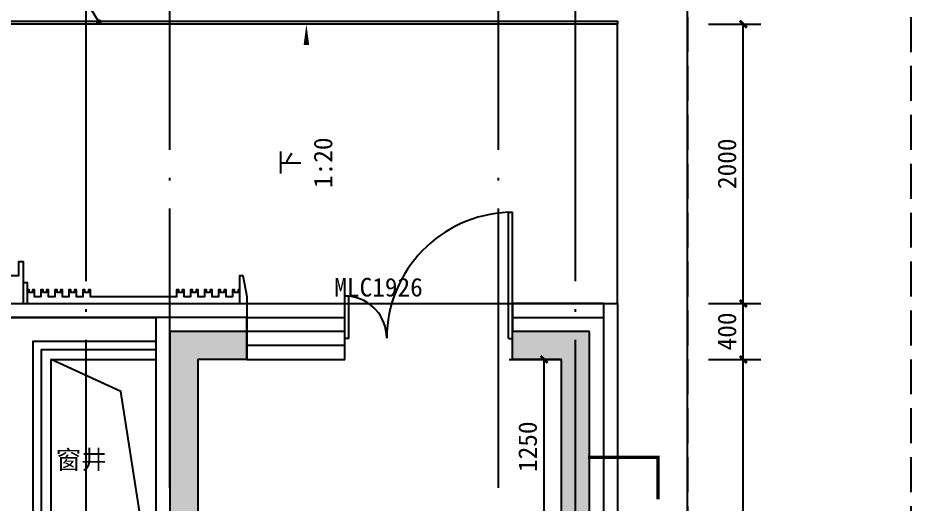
# Model space of a CAD drawing. Extents: x -10817 to 167545, y 26551 to 157048.
# Drawn here: x 29746 to 36133, y 125837 to 129318 of the extents above; entities that cross this region are included whole.
import ezdxf
from ezdxf.xclip import XClip

# ---------------------------------------------------------------- set-up
doc = ezdxf.new("R2010")
doc.units = 0
doc.header["$LTSCALE"] = 1000
doc.header["$MEASUREMENT"] = 0
doc.header["$XCLIPFRAME"] = 0
doc.linetypes.add('DASH', pattern=[0.35, 0.25, -0.1])
doc.linetypes.add('DOTE', pattern=[2.42, 2, -0.2, 0.02, -0.2])
doc.layers.get('Defpoints').update_dxf_attribs({"color": 30, "linetype": 'DASH'})
for name, color, linetype in [('125-北侧门头$0$125-北侧门头$0$A-00-HX-113-wall-01Y$0$HRAL', 31, 'Continuous'), ('125-北侧门头$0$125-北侧门头$0$A-DRAN-SYMB', 243, 'Continuous'), ('125-北侧门头$0$125-北侧门头$0$A-FLOR-UNDR', 177, 'Continuous'), ('125-北侧门头$0$125-北侧门头$0$造甲村-建筑200户型底图$0$A-FURN', 8, 'Continuous'), ('125-核心筒-首层南入$0$A-COLU-CONC-HATC', 204, 'Continuous'), ('125-核心筒-首层南入$0$A-DOOR', 51, 'Continuous'), ('125-核心筒-首层南入$0$A-FLOR-HRAL', 71, 'Continuous'), ('125-核心筒-首层南入$0$A-WALL-CONC', 9, 'Continuous'), ('125-核心筒-首层南入$0$A-WALL-INSL', 241, 'Continuous'), ('A-ANNO-DIMS', 3, 'Continuous'), ('A-ANNO-DOTE', 10, 'DOTE'), ('A-ANNO-NOTE', 3, 'Continuous'), ('A-ANNO-SYMB', 3, 'Continuous'), ('A-ANNO-TEXT', 7, 'Continuous')]:
    doc.layers.add(name, color=color, linetype=linetype)
doc.styles.add('_TCH_DIM', font='')
doc.styles.add('_TCH_DIM_T3', font='')
doc.styles.get("Standard").update_dxf_attribs({"font": ''})
doc.styles.get('_TCH_DIM').set_extended_font_data('SimSun')
doc.styles.get('_TCH_DIM_T3').set_extended_font_data('SimSun')
doc.styles.get('Standard').set_extended_font_data('SimSun')
doc.dimstyles.new('_TCH_ARCH&&50', dxfattribs={"dimtxt": 132.911392, "dimasz": 50, "dimexe": 125, "dimexo": 150, "dimgap": 50, "dimtad": 1, "dimdec": 0, "dimzin": 0, "dimdsep": 46, "dimtxsty": '_TCH_DIM_T3', "dimblk": 'ARCHTICK', "dimcen": 0.09, "dimclrt": 7, "dimazin": 2, "dimtfac": 1, "dimtdec": 0, "dimtix": 1, "dimtmove": 2, "dimatfit": 3, "dimfxl": 50, "dimtolj": 1, "dimtzin": 0, "dimarcsym": 0})

# ---------------------------------------------------------------- blocks, each defined once
blk = doc.blocks.new('125-北侧门头$0$125-北侧门头$0$DDDA$C0A4D4CDB')
at = {"color": 0}
for p, q in [((193.3, 556.5), (117.4, 469)), ((193.3, 556.5), (269.2, 469)), ((117.4, 469), (166.5, 480.6)), ((166.5, 480.6), (166.5, 426.2)), ((166.5, 426.2), (193.3, 459.5)), ((220.1, 426.2), (193.3, 459.5)), ((220.1, 480.6), (220.1, 426.2)), ((269.2, 469), (220.1, 480.6)), ((75.1, 408.7), (311.5, 408.7)), ((0, 0), (0, 370)), ((0, 370), (995, 370)), ((995, 370), (995, 0)), ((995, 0), (0, 0)), ((995, 57.2), (1037.4, 57.2)), ((1037.4, 20.2), (995, 20.2)), ((1037.4, 57.2), (1037.4, 20.2))]:
    blk.add_line(p, q, dxfattribs=at)
for centre, start_param, end_param in [((75.1, 370), 0.785398, 2.356194), ((311.5, 370), 5.497787, 7.068583)]:
    blk.add_ellipse(centre, major_axis=(27.3, 27.3), ratio=1, start_param=start_param, end_param=end_param, dxfattribs=at)
blk = doc.blocks.new('125-北侧门头')
at = {"layer": '125-北侧门头$0$125-北侧门头$0$A-DRAN-SYMB'}
h = blk.add_hatch(dxfattribs=at)
h.set_pattern_fill('ANSI31', color=256, scale=5, angle=270, style=0)
h.set_pattern_definition([(315, (-58418.732, -6432.753), (5.6126601, 5.6126601), [])])
edge = h.paths.add_edge_path()
edge.add_arc((3900, -1850), 25, 0, 360)
at = {"layer": '125-北侧门头$0$125-北侧门头$0$A-00-HX-113-wall-01Y$0$HRAL'}
for points in [[(4150, 2300), (4150, 2320), (-300, 2320), (-300, 2300)], [(2400, 300), (2400, 500), (2380, 500), (2350, 350), (2350, 300)], [(3920, 400), (3910, 400), (3910, 380), (3880, 380), (3880, 400), (3870, 400), (3870, 350), (3820, 350), (3820, 400), (3810, 400), (3810, 380), (3780, 380), (3780, 400), (3770, 400), (3770, 350), (3720, 350), (3720, 400), (3710, 400), (3710, 380), (3680, 380), (3680, 400), (3670, 400), (3670, 350), (3620, 350), (3620, 400), (3610, 400), (3610, 380), (3580, 380), (3580, 400), (3570, 400), (3570, 350), (3520, 350), (3520, 400), (3510, 400), (3510, 380), (3480, 380), (3480, 400), (3470, 400), (3470, 350), (2850, 350), (2850, 400), (2840, 400), (2840, 380), (2810, 380), (2810, 400), (2800, 400), (2800, 350), (2750, 350), (2750, 400), (2740, 400), (2740, 380), (2710, 380), (2710, 400), (2700, 400), (2700, 350), (2650, 350), (2650, 400), (2640, 400), (2640, 380), (2610, 380), (2610, 400), (2600, 400), (2600, 350), (2550, 350), (2550, 400), (2540, 400), (2540, 380), (2510, 380), (2510, 400), (2500, 400), (2500, 350), (2450, 350), (2450, 400), (2440, 400), (2440, 380), (2410, 380), (2410, 400), (2400, 400)], [(-200, 300), (-300, 300), (-300, -1800)], [(-200.7, 300), (450, 300), (450, 200), (-200.7, 200)], [(-200.7, 300), (-200.7, 200)], [(4048.5, -100), (4148.7, -100), (4148.7, 300), (2350, 300), (2350, 200), (4048.5, 200), (4048.5, 200), (4048.5, -100)], [(4148.7, -100), (4148.7, -1650)], [(2999.3, -1750), (4048.5, -1750), (4048.5, -2050), (4148.7, -2050), (4148.7, -1650), (2999.3, -1650)], [(-450, -1850), (-450, -1850), (-450, -1830), (-300, -1800), (-300, -1800)], [(-450, -1850), (-450, -1860), (-430, -1860), (-430, -1890), (-450, -1890), (-450, -1900), (-400, -1900), (-400, -1950), (-450, -1950), (-450, -1960), (-430, -1960), (-430, -1990), (-450, -1990), (-450, -2000), (-400, -2000), (-400, -2050), (-450, -2050)], [(-450, -2050), (-450, -2060), (-430, -2060), (-430, -2090), (-450, -2090), (-450, -2100), (-400, -2100), (-400, -2150), (-450, -2150), (-450, -2160), (-430, -2160), (-430, -2190), (-450, -2190), (-450, -2200), (-400, -2200), (-400, -2250), (-450, -2250), (-450, -2260), (-430, -2260), (-430, -2290), (-450, -2290), (-450, -2300), (-400, -2300), (-400, -2350), (-450, -2350), (-450, -2360), (-430, -2360), (-430, -2390), (-450, -2390), (-450, -2400), (-400, -2400), (-400, -2450), (-450, -2450), (-450, -2460), (-430, -2460), (-430, -2490), (-450, -2490), (-450, -2500), (-400, -2500), (-400, -2550), (-450, -2550)], [(4148.7, -2050), (4148.7, -3100)], [(-450, -2550), (-450, -2560), (-430, -2560), (-430, -2590), (-450, -2590), (-450, -2600), (-400, -2600), (-400, -2650), (-450, -2650), (-450, -2660), (-430, -2660), (-430, -2690), (-450, -2690), (-450, -2700), (-400, -2700), (-400, -2750), (-450, -2750), (-450, -2760), (-430, -2760), (-430, -2790), (-450, -2790), (-450, -2800)], [(-450, -2800), (-400, -2800), (-400, -3400)], [(4048.5, -3400), (4048.5, -3100), (4148.7, -3100), (4148.7, -3400)]]:
    blk.add_lwpolyline(points, dxfattribs=at)
for points in [[(-300, 2300), (4150, 2300), (4150, 300), (-300, 300)], [(4148.7, -180), (4148.7, -150), (4098.7, -150), (4098.6, -180)], [(4148.7, -280), (4148.7, -250), (4098.7, -250), (4098.6, -280)], [(4148.7, -380), (4148.7, -350), (4098.7, -350), (4098.6, -380)], [(4148.7, -480), (4148.7, -450), (4098.7, -450), (4098.6, -480)], [(4148.7, -580), (4148.7, -550), (4098.7, -550), (4098.6, -580)], [(4148.7, -680), (4148.7, -650), (4098.7, -650), (4098.6, -680)], [(4148.7, -780), (4148.7, -750), (4098.7, -750), (4098.6, -780)], [(4148.7, -880), (4148.7, -850), (4098.7, -850), (4098.6, -880)], [(4148.7, -980), (4148.7, -950), (4098.7, -950), (4098.6, -980)], [(4148.7, -1080), (4148.7, -1050), (4098.7, -1050), (4098.6, -1080)], [(4148.7, -1180), (4148.7, -1150), (4098.7, -1150), (4098.6, -1180)], [(4148.7, -1280), (4148.7, -1250), (4098.7, -1250), (4098.6, -1280)], [(4148.7, -1380), (4148.7, -1350), (4098.7, -1350), (4098.6, -1380)], [(4148.7, -1480), (4148.7, -1450), (4098.7, -1450), (4098.6, -1480)], [(4148.7, -1580), (4148.7, -1550), (4098.7, -1550), (4098.6, -1580)], [(4148.7, -2130), (4148.7, -2100), (4098.7, -2100), (4098.6, -2130)], [(4148.7, -2230), (4148.7, -2200), (4098.7, -2200), (4098.6, -2230)], [(4148.7, -2330), (4148.7, -2300), (4098.7, -2300), (4098.6, -2330)], [(4148.7, -2430), (4148.7, -2400), (4098.7, -2400), (4098.6, -2430)], [(4148.7, -2530), (4148.7, -2500), (4098.7, -2500), (4098.6, -2530)], [(4148.7, -2630), (4148.7, -2600), (4098.7, -2600), (4098.6, -2630)], [(4148.7, -2730), (4148.7, -2700), (4098.7, -2700), (4098.6, -2730)], [(4148.7, -2830), (4148.7, -2800), (4098.7, -2800), (4098.6, -2830)], [(4148.7, -2930), (4148.7, -2900), (4098.7, -2900), (4098.6, -2930)], [(4148.7, -3030), (4148.7, -3000), (4098.7, -3000), (4098.6, -3030)]]:
    blk.add_lwpolyline(points, close=True, dxfattribs=at)
at = {"layer": '125-北侧门头$0$125-北侧门头$0$A-00-HX-113-wall-01Y$0$HRAL', "elevation": 0}
for points in [[(4150, 300), (4150, 600), (4120, 600), (4120, 500), (3980, 500), (3980, 600), (3950, 600), (3950, 300), (3920, 300)], [(3950, 450), (3920, 450), (3920, 300)]]:
    blk.add_lwpolyline(points, dxfattribs=at)
at = {"layer": '125-北侧门头$0$125-北侧门头$0$A-DRAN-SYMB'}
blk.add_circle((3900, -1850), 25, dxfattribs=at)
at = {"layer": '125-北侧门头$0$125-北侧门头$0$A-FLOR-UNDR'}
for points in [[(3000, -1650), (4048.5, -1650), (4048.5, 200), (3000, 200)], [(3000, -1650), (3748.5, -1650), (3748.5, -100), (3000, -100)]]:
    blk.add_lwpolyline(points, close=True, dxfattribs=at)
blk.add_lwpolyline([(2999.3, -1950), (3252.2, -329.7), (3748.5, -100)], dxfattribs=at)
at = {"layer": '125-北侧门头$0$125-北侧门头$0$造甲村-建筑200户型底图$0$A-FURN', "ltscale": 0.1, "extrusion": (0, 0, -1), "xscale": -1, "zscale": -1, "rotation": 90}
blk.add_blockref('125-北侧门头$0$125-北侧门头$0$DDDA$C0A4D4CDB', (-3329.7, -1858.4), dxfattribs=at)
blk = doc.blocks.new('125-核心筒-首层南入$0$$DorLib2D$00000225')
at = {"color": 0}
for p, q in [((0.475, -0.0014), (0.475, 0.7521)), ((0.475, 0.7521), (0.5, 0.7521)), ((0.5, -0.0014), (0.5, 0.7521)), ((-0.5, 0), (-0.5, 0.252)), ((-0.475, 0.252), (-0.5, 0.252)), ((-0.475, 0), (-0.475, 0.252)), ((-0.475, 0), (-0.5, 0)), ((0.475, -0.0014), (0.5, -0.0014))]:
    blk.add_line(p, q, dxfattribs=at)
for centre, radius, start, end in [((0.5046, -0.0019), 0.7546, 92.2493, 179.7238), ((-0.5008, 0.0026), 0.2508, 359.7899, 84.0974)]:
    blk.add_arc(centre, radius, start, end, dxfattribs=at)
blk = doc.blocks.new('125-核心筒-首层南入$0$$WINLIB2D$00000001')
at = {"color": 0}
for points in [[(-0.5, 0.5), (-0.5, -0.5)], [(-0.5, 0.5), (0.5, 0.5)], [(0.5, -0.5), (0.5, 0.5)], [(0.5, 0.1667), (-0.5, 0.1667)], [(0.5, -0.1667), (-0.5, -0.1667)], [(-0.5, -0.5), (0.5, -0.5)]]:
    blk.add_lwpolyline(points, dxfattribs=at)
blk = doc.blocks.new('125-核心筒-首层南入')
at = {"layer": '125-核心筒-首层南入$0$A-COLU-CONC-HATC'}
for points in [[(-1850, 10800), (-1650, 10600), (-1300, 10600), (-1300, 10800)], [(-1850, 7800), (-1650, 7800), (-1650, 10600), (-1850, 10800)], [(600, 10800), (600, 10600), (950, 10600), (1150, 10800)], [(950, 7800), (1150, 7800), (1150, 10800), (950, 10600)]]:
    blk.add_hatch(color=256, dxfattribs=at).paths.add_polyline_path(points)
at = {"layer": '125-核心筒-首层南入$0$A-FLOR-HRAL'}
for points in [[(2128.5, 9050), (2128.5, 10730), (1250, 10730)], [(2068.5, 9050), (2068.5, 10670), (1250, 10670)]]:
    blk.add_lwpolyline(points, dxfattribs=at)
at = {"layer": '125-核心筒-首层南入$0$A-WALL-CONC'}
for p, q in [((-1850, 10800), (-1300, 10800)), ((-1850, 7800), (-1850, 10800)), ((-1300, 10600), (-1300, 10800)), ((600, 10600), (600, 10800)), ((600, 10800), (1150, 10800)), ((1150, 10800), (1150, 7800)), ((-1650, 10600), (-1300, 10600)), ((-1650, 7800), (-1650, 10600)), ((600, 10600), (950, 10600)), ((950, 10600), (950, 7800))]:
    blk.add_line(p, q, dxfattribs=at)
at = {"layer": '125-核心筒-首层南入$0$A-WALL-INSL'}
for p, q in [((-1300, 10900), (-1300, 10800)), ((600, 10900), (600, 10800))]:
    blk.add_line(p, q, dxfattribs=at)
for points in [[(-1300, 10800), (-1300, 10900), (-1950, 10900), (-1950, 7900), (-2150, 7900), (-2150, 7300), (-2650, 7300)], [(600, 10800), (600, 10900), (1250, 10900), (1250, 7900), (1450, 7900), (1450, 7300), (2400, 7300)]]:
    blk.add_lwpolyline(points, dxfattribs=at)
blk.add_blockref('125-北侧门头', (-1750, 10700))
at = {"layer": '125-核心筒-首层南入$0$A-DOOR', "zscale": 300}
for name, p, xscale, yscale in [('125-核心筒-首层南入$0$$DorLib2D$00000225', (-700, 10750), -1200, 1200), ('125-核心筒-首层南入$0$$WINLIB2D$00000001', (250, 10750), -700, 300)]:
    blk.add_blockref(name, p, dxfattribs=dict(at, xscale=xscale, yscale=yscale))
blk = doc.blocks.new('_ArchTick')
at = {"color": 0, "linetype": 'ByBlock', "const_width": 0.4}
blk.add_lwpolyline([(-0.5, -0.5), (0.5, 0.5)], dxfattribs=at)
blk = doc.blocks.new('*D3211')
at = {"layer": 'A-ANNO-DIMS', "color": 0, "lineweight": -2, "transparency": 16777216}
for p, q in [((33258.2, 126873.5), (33633.2, 126873.5)), ((33508.2, 125623.5), (33508.2, 126873.5)), ((33258.2, 125623.5), (33633.2, 125623.5))]:
    blk.add_line(p, q, dxfattribs=at)
at = {"layer": 'Defpoints', "color": 0, "transparency": 16777216}
for p in [(33108.2, 126873.5), (33508.2, 126873.5), (33108.2, 125623.5)]:
    blk.add_point(p, dxfattribs=at)
at = {"layer": 'A-ANNO-DIMS', "color": 0, "lineweight": -2, "transparency": 16777216, "xscale": 50, "yscale": 50, "zscale": 50}
for p, rotation in [((33508.2, 126873.5), 90), ((33508.2, 125623.5), 270)]:
    blk.add_blockref('_ArchTick', p, dxfattribs=dict(at, rotation=rotation))
at = {"layer": 'A-ANNO-DIMS', "color": 7, "transparency": 16777216, "insert": (33391.7, 126248.5), "char_height": 132.91, "attachment_point": 5, "rotation": 90, "style": '_TCH_DIM_T3'}
blk.add_mtext('\\A1;1250', dxfattribs=at)
blk = doc.blocks.new('*D3277')
at = {"layer": 'A-ANNO-DIMS', "color": 0, "lineweight": -2, "transparency": 16777216}
for p, q in [((34683.2, 126873.5), (35058.2, 126873.5)), ((34933.2, 123873.5), (34933.2, 126873.5)), ((34683.2, 123873.5), (35058.2, 123873.5))]:
    blk.add_line(p, q, dxfattribs=at)
at = {"layer": 'Defpoints', "color": 0, "transparency": 16777216}
for p in [(34533.2, 126873.5), (34933.2, 126873.5), (34533.2, 123873.5)]:
    blk.add_point(p, dxfattribs=at)
at = {"layer": 'A-ANNO-DIMS', "color": 0, "lineweight": -2, "transparency": 16777216, "xscale": 50, "yscale": 50, "zscale": 50}
for p, rotation in [((34933.2, 126873.5), 90), ((34933.2, 123873.5), 270)]:
    blk.add_blockref('_ArchTick', p, dxfattribs=dict(at, rotation=rotation))
at = {"layer": 'A-ANNO-DIMS', "color": 7, "transparency": 16777216, "insert": (34816.7, 125373.5), "char_height": 132.91, "attachment_point": 5, "rotation": 90, "style": '_TCH_DIM_T3'}
blk.add_mtext('\\A1;3000', dxfattribs=at)
blk = doc.blocks.new('*D3278')
at = {"layer": 'A-ANNO-DIMS', "color": 0, "lineweight": -2, "transparency": 16777216}
for p, q in [((34683.2, 127273.5), (35058.2, 127273.5)), ((34933.2, 126873.5), (34933.2, 127273.5)), ((34683.2, 126873.5), (35058.2, 126873.5))]:
    blk.add_line(p, q, dxfattribs=at)
at = {"layer": 'Defpoints', "color": 0, "transparency": 16777216}
for p in [(34533.2, 127273.5), (34933.2, 127273.5), (34533.2, 126873.5)]:
    blk.add_point(p, dxfattribs=at)
at = {"layer": 'A-ANNO-DIMS', "color": 0, "lineweight": -2, "transparency": 16777216, "xscale": 50, "yscale": 50, "zscale": 50}
for p, rotation in [((34933.2, 127273.5), 90), ((34933.2, 126873.5), 270)]:
    blk.add_blockref('_ArchTick', p, dxfattribs=dict(at, rotation=rotation))
at = {"layer": 'A-ANNO-DIMS', "color": 7, "transparency": 16777216, "insert": (34816.7, 127073.5), "char_height": 132.91, "attachment_point": 5, "rotation": 90, "style": '_TCH_DIM_T3'}
blk.add_mtext('\\A1;400', dxfattribs=at)
blk = doc.blocks.new('*D3279')
at = {"layer": 'A-ANNO-DIMS', "color": 0, "lineweight": -2, "transparency": 16777216}
for p, q in [((34683.2, 129273.5), (35058.2, 129273.5)), ((34933.2, 127273.5), (34933.2, 129273.5)), ((34683.2, 127273.5), (35058.2, 127273.5))]:
    blk.add_line(p, q, dxfattribs=at)
at = {"layer": 'Defpoints', "color": 0, "transparency": 16777216}
for p in [(34533.2, 129273.5), (34933.2, 129273.5), (34533.2, 127273.5)]:
    blk.add_point(p, dxfattribs=at)
at = {"layer": 'A-ANNO-DIMS', "color": 0, "lineweight": -2, "transparency": 16777216, "xscale": 50, "yscale": 50, "zscale": 50}
for p, rotation in [((34933.2, 129273.5), 90), ((34933.2, 127273.5), 270)]:
    blk.add_blockref('_ArchTick', p, dxfattribs=dict(at, rotation=rotation))
at = {"layer": 'A-ANNO-DIMS', "color": 7, "transparency": 16777216, "insert": (34816.7, 128273.5), "char_height": 132.91, "attachment_point": 5, "rotation": 90, "style": '_TCH_DIM_T3'}
blk.add_mtext('\\A1;2000', dxfattribs=at)

msp = doc.modelspace()

# ---------------------------------------------------------------- linework, layer by layer
at = {"layer": 'A-ANNO-DOTE'}
for points in [[(30233.2, 120173.5), (30233.2, 130873.5)], [(30833.2, 116273.5), (30833.2, 130873.5)], [(33183.2, 116273.5), (33183.2, 130873.5)], [(33733.2, 120173.5), (33733.2, 130873.5)]]:
    msp.add_lwpolyline(points, dxfattribs=at)
at = {"layer": 'A-ANNO-NOTE'}
msp.add_line((30324.4, 129288.4), (30042.2, 129754.6), dxfattribs=at)
at = {"layer": 'A-ANNO-NOTE', "const_width": 20}
msp.add_lwpolyline([(30329.6, 129279.8, 1), (30319.3, 129296.9, 1)], format="xyb", close=True, dxfattribs=at)
at = {"layer": 'A-ANNO-SYMB'}
msp.add_lwpolyline([(34533.2, 109623.4), (34533.2, 119592.2), (34428.2, 119630.4), (34638.2, 119667.4), (34533.2, 119704.7), (34533.2, 129673.5)], dxfattribs=at)
msp.add_lwpolyline([(31808.8, 127273.5, 0, 0, 0), (31808.8, 129273.5, 0, 40, 0), (31808.8, 129123.5, 0, 0, 0)], format="xyseb", dxfattribs=at)
at = {"layer": 'A-ANNO-SYMB', "const_width": 25}
msp.add_lwpolyline([(33823.2, 126172.5), (34323.2, 126172.5), (34323.2, 125872.5)], dxfattribs=at)
at = {"layer": 'Defpoints'}
for points in [[(36133.2, 131273.5), (26483.1, 131273.5), (26483.1, 108423.4), (36133.2, 108423.4)], [(28083.1, 129673.5), (34533.2, 129673.5), (34533.2, 109623.4), (28083.1, 109623.4)]]:
    msp.add_lwpolyline(points, close=True, dxfattribs=at)

# ---------------------------------------------------------------- block references
ref = msp.add_blockref('125-核心筒-首层南入', (31983.2, 116273.5), dxfattribs=dict(xscale=-1))
XClip(ref).set_block_clipping_path([(-2450.001355944, -6650.1452511974), (3900.0557166993, 13400.0000000014)])

# ---------------------------------------------------------------- texts
at = {"layer": 'A-ANNO-TEXT', "color": 7, "style": '_TCH_DIM'}
for s, height, p in [('1:20', 132.91, (31994.2, 128100)), ('下', 132.9, (31756.3, 128191.9))]:
    msp.add_text(s, height=height, rotation=90, dxfattribs=at).set_placement(p)
at = {"layer": 'A-ANNO-TEXT', "color": 2}
msp.add_text('MLC1926', height=132.91, dxfattribs=at).set_placement((32008.3, 127323.5))
at = {"layer": 'A-ANNO-TEXT'}
msp.add_text('窗井', height=132.91, dxfattribs=at).set_placement((30017.5, 126089))

# ---------------------------------------------------------------- dimensions: what is measured, and where the dimension line sits
at = {"layer": 'A-ANNO-DIMS'}
for p1, p2, picture, middle in [((34533.2, 127273.5), (34533.2, 129273.5), '*D3279', (34816.7, 128273.5)), ((34533.2, 126873.5), (34533.2, 127273.5), '*D3278', (34816.7, 127073.5)), ((33108.2, 125623.5), (33108.2, 126873.5), '*D3211', (33391.7, 126248.5)), ((34533.2, 123873.5), (34533.2, 126873.5), '*D3277', (34816.7, 125373.5))]:
    dim = msp.add_aligned_dim(p1=p1, p2=p2, distance=-400, dimstyle='_TCH_ARCH&&50', dxfattribs=at)
    dim.commit()
    dim.dimension.update_dxf_attribs({"geometry": picture, "text_midpoint": middle})

doc.saveas('drawing.dxf')
